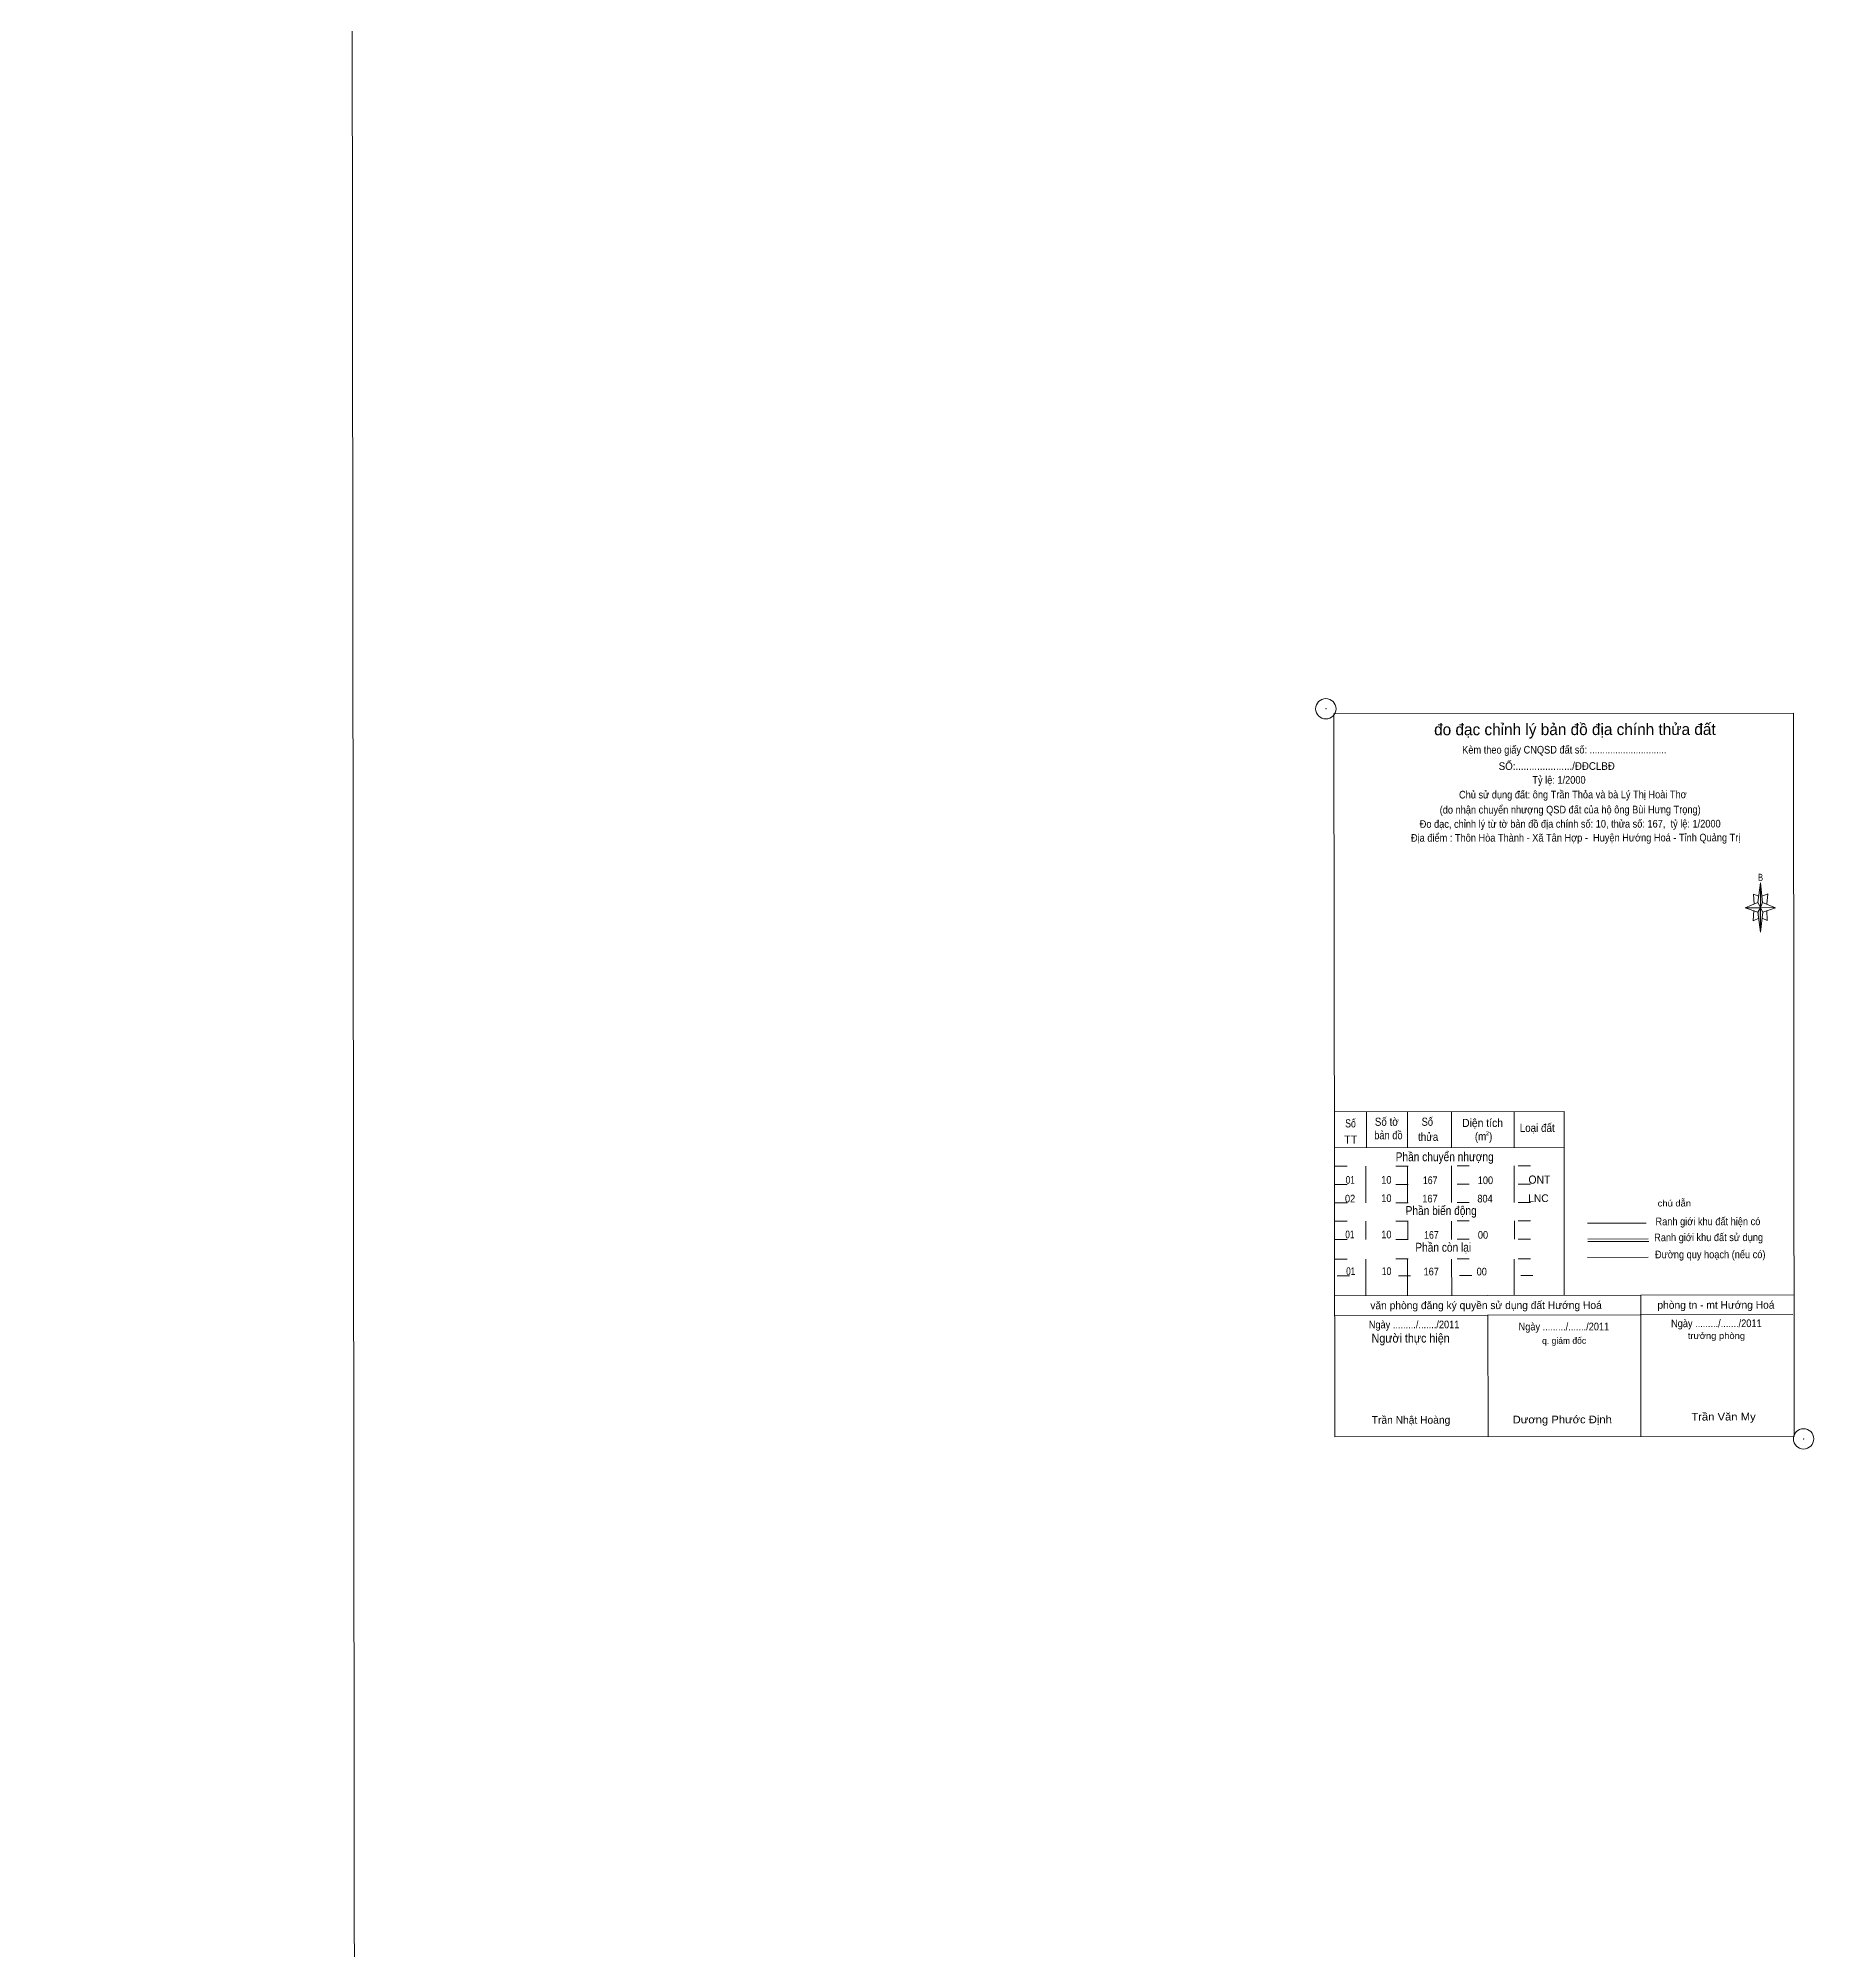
# Model space of a CAD drawing. Header units: metres. Extents: x 550678 to 551029, y 1841609 to 1842072.
# Drawn here: x 550985.83 to 551029.39, y 1841939.34 to 1841986.23 of the extents above; entities that cross this region are included whole.
import ezdxf
from ezdxf.enums import TextEntityAlignment as Align

# ---------------------------------------------------------------- set-up
doc = ezdxf.new("R2010")
doc.units = ezdxf.units.M
doc.header["$PDMODE"] = 32
doc.header["$PDSIZE"] = 0.5
for name, pattern in [('DOTTED', [1.5, 0.3, -1.2]), ('MEDIUM_DASHED', [4.5, 3, -1.5]), ('SHORT_DASHED', [2.7, 1.5, -1.2])]:
    doc.linetypes.add(name, pattern=pattern)
doc.layers.add('1', color=7, linetype='DOTTED', lineweight=13)
doc.layers.add('5', color=7, linetype='Continuous', lineweight=13)
doc.layers.add('42', color=7, linetype='Continuous')

msp = doc.modelspace()

# ---------------------------------------------------------------- hatches: boundary and pattern name
at = {"layer": '5'}
for points in [[(551028.08, 1841965.51), (551028.13, 1841965.03), (551028.08, 1841964.9)], [(551028.08, 1841964.9), (551028.08, 1841964.3), (551028.02, 1841964.79)]]:
    msp.add_hatch(color=256, dxfattribs=at).paths.add_polyline_path(points)

# ---------------------------------------------------------------- linework, layer by layer
at = {"layer": '1', "linetype": 'Continuous'}
msp.add_line((551017.64, 1841959.01), (551023.27, 1841959.02), dxfattribs=at)
at = {"layer": '1'}
for p, q in [((551017.64, 1841958.56), (551023.27, 1841958.57)), ((551017.64, 1841958.11), (551023.27, 1841958.12)), ((551017.64, 1841958.11), (551023.27, 1841958.12)), ((551017.64, 1841957.66), (551023.27, 1841957.67)), ((551017.64, 1841957.66), (551023.27, 1841957.67)), ((551017.64, 1841957.21), (551023.27, 1841957.22)), ((551017.64, 1841956.76), (551023.27, 1841956.77)), ((551017.64, 1841956.28), (551023.27, 1841956.29)), ((551017.64, 1841956.28), (551023.27, 1841956.29)), ((551017.7, 1841955.87), (551023.27, 1841955.88)), ((551017.7, 1841955.87), (551023.27, 1841955.88))]:
    msp.add_line(p, q, dxfattribs=at)
at = {"layer": '5'}
for p, q in [((551028.02, 1841965.03), (551028.08, 1841965.51)), ((551028.13, 1841965.03), (551028.45, 1841964.9)), ((551028.02, 1841964.79), (551027.71, 1841964.9)), ((551028.14, 1841964.79), (551028.08, 1841964.3)), ((551028.25, 1841964.59), (551028.12, 1841964.64)), ((551028.24, 1841964.83), (551028.25, 1841964.59)), ((551017.63, 1841959.89), (551023.27, 1841959.9)), ((551018.42, 1841959.89), (551018.42, 1841959.01)), ((551019.42, 1841959.89), (551019.42, 1841959.02)), ((551020.5, 1841959.89), (551020.5, 1841959.02)), ((551022.04, 1841959.89), (551022.04, 1841959.02)), ((551023.27, 1841959.9), (551023.27, 1841955.39)), ((551018.4, 1841958.56), (551018.4, 1841957.66)), ((551019.42, 1841958.57), (551019.42, 1841957.66)), ((551020.5, 1841958.57), (551020.5, 1841957.67)), ((551022.04, 1841958.57), (551022.04, 1841957.67)), ((551018.4, 1841957.21), (551018.4, 1841956.76)), ((551019.43, 1841957.21), (551019.43, 1841956.76)), ((551020.5, 1841957.21), (551020.5, 1841956.76)), ((551022.05, 1841957.22), (551022.05, 1841956.77)), ((551023.84, 1841957.16), (551025.28, 1841957.16)), ((551023.85, 1841956.71), (551025.34, 1841956.71)), ((551018.4, 1841956.28), (551018.4, 1841955.39)), ((551019.42, 1841956.28), (551019.42, 1841955.39)), ((551020.5, 1841956.28), (551020.51, 1841955.39)), ((551022.04, 1841956.28), (551022.04, 1841955.39)), ((551017.64, 1841955.38), (551028.9, 1841955.4)), ((551025.15, 1841955.39), (551025.15, 1841951.93)), ((551017.64, 1841954.9), (551028.88, 1841954.92)), ((551021.39, 1841954.91), (551021.4, 1841951.92))]:
    msp.add_line(p, q, dxfattribs=at)
at = {"layer": '5', "linetype": 'MEDIUM_DASHED'}
msp.add_line((551023.85, 1841956.77), (551025.33, 1841956.78), dxfattribs=at)
at = {"layer": '5', "linetype": 'SHORT_DASHED'}
msp.add_line((551023.84, 1841956.32), (551025.33, 1841956.33), dxfattribs=at)
at = {"layer": '5'}
for points in [[(550768.18, 1842068.59), (550993.44, 1842068.84), (550993.84, 1841714.05), (550768.57, 1841713.8)], [(551017.62, 1841969.66), (551028.89, 1841969.67), (551028.91, 1841951.93), (551017.64, 1841951.92)], [(551028.08, 1841965.51), (551028.13, 1841965.03), (551028.08, 1841964.9)], [(551028.08, 1841964.9), (551027.71, 1841964.9), (551028.02, 1841965.03), (551028.14, 1841964.79), (551028.45, 1841964.9), (551028.08, 1841964.91)], [(551028.08, 1841964.9), (551028.08, 1841964.3), (551028.02, 1841964.79)]]:
    msp.add_lwpolyline(points, close=True, dxfattribs=at)
for points in [[(551028.08, 1841964.9), (551028.02, 1841965.03), (551027.71, 1841964.9)], [(551028.04, 1841965.18), (551027.91, 1841965.23), (551027.93, 1841964.99)], [(551028.12, 1841965.18), (551028.26, 1841965.24), (551028.24, 1841964.99)], [(551027.92, 1841964.83), (551027.9, 1841964.58), (551028.04, 1841964.64)], [(551028.08, 1841964.9), (551028.14, 1841964.79), (551028.45, 1841964.9)]]:
    msp.add_lwpolyline(points, dxfattribs=at)
for p in [(551017.42, 1841969.78), (551029.14, 1841951.87)]:
    msp.add_point(p, dxfattribs=at)

# ---------------------------------------------------------------- texts
at = {"layer": '1'}
for s, height, p in [('2', 0.0938, (551021.385, 1841959.32)), ('LNC', 0.1877, (551022.635, 1841957.68))]:
    msp.add_text(s, height=height, rotation=0.064, dxfattribs=at).set_placement(p, align=Align.CENTER)
for s, width, p in [('01', 0.8, (551018.02, 1841958.13)), ('10', 0.9, (551018.905, 1841958.13)), ('167', 0.85, (551019.98, 1841958.12)), ('100', 0.9, (551021.335, 1841958.12)), ('02', 0.9, (551018.015, 1841957.67)), ('10', 0.9, (551018.905, 1841957.68)), ('167', 0.9, (551019.975, 1841957.67)), ('804', 0.9, (551021.325, 1841957.67)), ('01', 0.8, (551018.01, 1841956.79)), ('10', 0.9, (551018.905, 1841956.79)), ('00', 0.9, (551021.275, 1841956.78)), ('01', 0.8, (551018.03, 1841955.89)), ('10', 0.85, (551018.91, 1841955.89)), ('00', 0.9, (551021.245, 1841955.88))]:
    msp.add_text(s, height=0.1877, rotation=0.064, dxfattribs=dict(at, width=width)).set_placement(p, align=Align.CENTER)
at = {"layer": '42'}
for width, p in [(0.85, (551020.01, 1841956.78)), (0.9, (551020.005, 1841955.88))]:
    msp.add_text('167', height=0.1877, rotation=0.064, dxfattribs=dict(at, width=width)).set_placement(p, align=Align.CENTER)
at = {"layer": '5'}
for s, height, p in [('đo đạc chỉnh lý bản đồ địa chính thửa đất', 0.2815, (551023.53, 1841969.135)), ('TT', 0.2002, (551018.03, 1841959.11)), ('văn phòng đăng ký quyền sử dụng đất Hướng Hoá ', 0.1877, (551021.385, 1841955.054)), ('phòng tn - mt Hướng Hoá ', 0.1877, (551027.025, 1841955.062)), ('q. giám đốc', 0.1564, (551023.265, 1841954.201)), ('Trần Nhật Hoàng', 0.1877, (551019.51, 1841952.241))]:
    msp.add_text(s, height=height, rotation=0.064, dxfattribs=at).set_placement(p, align=Align.CENTER)
for s, height, width, p in [('Kèm theo giấy CNQSD đất số: ..............................', 0.1877, 0.9, (551023.27, 1841968.683)), ('SỐ:...................../ĐĐCLBĐ', 0.1877, 0.95, (551023.085, 1841968.281)), ('Tỷ lệ: 1/2000', 0.1877, 0.9, (551023.14, 1841967.941)), ('(do nhận chuyển nhượng QSD đất của hộ ông Bùi Hưng Trọng)', 0.1877, 0.9, (551023.415, 1841967.213)), ('Chủ sử dụng đất: ông Trần Thỏa và bà Lý Thị Hoài Thơ', 0.1877, 0.9, (551023.48, 1841967.583)), ('Đo đạc, chỉnh lý từ tờ bản đồ địa chính số: 10, thửa số: 167,  tỷ lệ: 1/2000', 0.1877, 0.9, (551023.415, 1841966.864)), ('Địa điểm : Thôn Hòa Thành - Xã Tân Hợp -  Huyện Hướng Hoá - Tỉnh Quảng Trị ', 0.1877, 0.9, (551023.58, 1841966.524)), ('B', 0.172, 0.7, (551028.085, 1841965.56)), ('Số', 0.2002, 0.8, (551018.025, 1841959.51)), ('bản đồ', 0.2002, 0.85, (551018.955, 1841959.22)), ('Số tờ', 0.2002, 0.9, (551018.915, 1841959.55)), ('thửa', 0.2002, 0.9, (551019.93, 1841959.18)), ('Số', 0.2002, 0.85, (551019.91, 1841959.55)), ('Diện tích', 0.2002, 0.95, (551021.265, 1841959.521)), ('(m )', 0.2002, 0.9, (551021.29, 1841959.19)), ('Loại đất', 0.2002, 0.9, (551022.605, 1841959.4)), ('Phần chuyển nhượng  ', 0.2189, 0.85, (551020.405, 1841958.681)), ('ONT', 0.2002, 0.95, (551022.66, 1841958.13)), ('Phần biến động', 0.2189, 0.85, (551020.25, 1841957.361)), ('chú dẫn', 0.1564, 1.1, (551025.97, 1841957.571)), ('Ranh giới khu đất hiện có ', 0.1877, 0.9, (551026.825, 1841957.111)), ('Phần còn lại ', 0.2189, 0.85, (551020.335, 1841956.461)), ('Ranh giới khu đất sử dụng', 0.1877, 0.9, (551026.81, 1841956.721)), ('Đường quy hoạch (nếu có)', 0.1877, 0.9, (551026.85, 1841956.301)), ('Ngày ........./......./2011', 0.1877, 0.9, (551019.585, 1841954.581)), ('Ngày ........./......./2011', 0.1877, 0.9, (551023.26, 1841954.531)), ('Ngày ........./......./2011', 0.1877, 0.9, (551027, 1841954.611)), ('Người thực hiện', 0.2189, 0.9, (551019.5, 1841954.231)), (' trưởng phòng', 0.1564, 1.1, (551026.97, 1841954.321)), ('Dương Phước Định', 0.1877, 1.1, (551023.22, 1841952.251)), ('Trần Văn My', 0.1877, 1.1, (551027.175, 1841952.321))]:
    msp.add_text(s, height=height, rotation=0.064, dxfattribs=dict(at, width=width)).set_placement(p, align=Align.CENTER)

doc.saveas('drawing.dxf')
